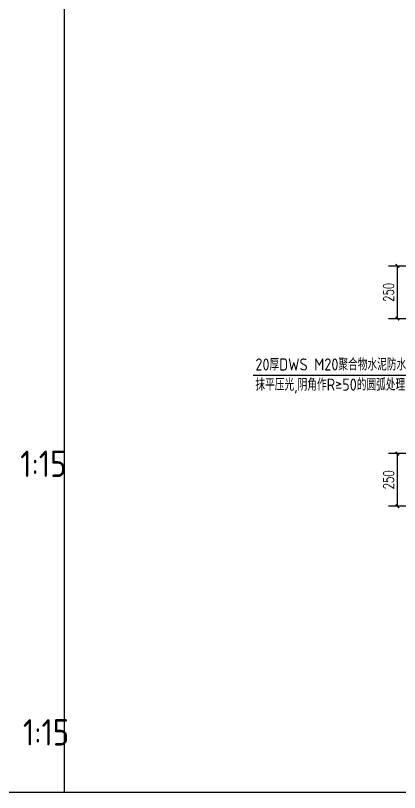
# Model space of a CAD drawing. Header units: millimetres. Extents: x 434053 to 1059003, y -2417481 to 936527.
# Drawn here: x 532509 to 533600, y -2323035 to -2320827 of the extents above; entities that cross this region are included whole.
import ezdxf

# ---------------------------------------------------------------- set-up
doc = ezdxf.new("R2010")
doc.units = ezdxf.units.MM
doc.header["$LTSCALE"] = 1000
doc.header["$MEASUREMENT"] = 0
doc.layers.get('Defpoints').update_dxf_attribs({"color": 6})
doc.layers.add('A-ANNO-TEXT', color=7, linetype='Continuous', lineweight=25)
for name, color, linetype in [('DIM_LEAD', 3, 'Continuous'), ('PUB_DIM', 83, 'Continuous'), ('PUB_TEXT', 7, 'Continuous')]:
    doc.layers.add(name, color=color, linetype=linetype)
doc.styles.add('_TCH_DIM_T3', font='SIMPLEX', dxfattribs={"width": 0.705882, "bigfont": 'GBCBIG'})
doc.styles.get("Standard").update_dxf_attribs({"font": 'gbenor.shx', "bigfont": 'gbcbig.shx'})
doc.dimstyles.new('_TCH_ARCH&&10', dxfattribs={"dimtxt": 29.75, "dimasz": 10, "dimexe": 25, "dimexo": 30, "dimgap": 10, "dimtad": 1, "dimdec": 0, "dimzin": 0, "dimdsep": 46, "dimtxsty": '_TCH_DIM_T3', "dimblk": 'ARCHTICK', "dimcen": 0.09, "dimclrt": 7, "dimazin": 2, "dimtfac": 1, "dimtdec": 0, "dimtix": 1, "dimtmove": 2, "dimatfit": 3, "dimfxl": 1, "dimtolj": 1, "dimtzin": 0, "dimarcsym": 0})

# ---------------------------------------------------------------- blocks, each defined once
blk = doc.blocks.new('asgdsfgf')
blk.add_line((3346.7, 8610), (3346.7, 0))
at = {"layer": 'A-ANNO-TEXT'}
for p in [(3221.8, 896.5), (3229.5, 133.4)]:
    blk.add_text('1:15', height=75, dxfattribs=at).set_placement(p)
blk = doc.blocks.new('_ArchTick')
at = {"color": 0, "linetype": 'ByBlock', "const_width": 0.4}
blk.add_lwpolyline([(-0.5, -0.5), (0.5, 0.5)], dxfattribs=at)
blk = doc.blocks.new('*D125')
at = {"layer": 'Defpoints', "color": 0, "transparency": 16777216}
for p in [(409.6, 988.8), (497.1, 988.8), (497.1, 839.1)]:
    blk.add_point(p, dxfattribs=at)
at = {"layer": 'PUB_DIM', "color": 0, "lineweight": -2, "transparency": 16777216}
for p, q in [((467.1, 988.8), (384.6, 988.8)), ((409.6, 839.1), (409.6, 988.8)), ((467.1, 839.1), (384.6, 839.1))]:
    blk.add_line(p, q, dxfattribs=at)
at = {"layer": 'PUB_DIM', "color": 0, "lineweight": -2, "transparency": 16777216, "xscale": 10, "yscale": 10, "zscale": 10}
for p, rotation in [((409.6, 988.8), 90), ((409.6, 839.1), 270)]:
    blk.add_blockref('_ArchTick', p, dxfattribs=dict(at, rotation=rotation))
at = {"layer": 'PUB_DIM', "color": 7, "transparency": 16777216, "insert": (384.7, 913.9), "char_height": 29.75, "attachment_point": 5, "rotation": 90, "style": '_TCH_DIM_T3'}
blk.add_mtext('\\A1;250', dxfattribs=at)
blk = doc.blocks.new('*D126')
at = {"layer": 'Defpoints', "color": 0, "transparency": 16777216}
for p in [(409.6, 456.1), (497.1, 456.1), (497.1, 306.4)]:
    blk.add_point(p, dxfattribs=at)
at = {"layer": 'PUB_DIM', "color": 0, "lineweight": -2, "transparency": 16777216}
for p, q in [((467.1, 456.1), (384.6, 456.1)), ((409.6, 306.4), (409.6, 456.1)), ((467.1, 306.4), (384.6, 306.4))]:
    blk.add_line(p, q, dxfattribs=at)
at = {"layer": 'PUB_DIM', "color": 0, "lineweight": -2, "transparency": 16777216, "xscale": 10, "yscale": 10, "zscale": 10}
for p, rotation in [((409.6, 456.1), 90), ((409.6, 306.4), 270)]:
    blk.add_blockref('_ArchTick', p, dxfattribs=dict(at, rotation=rotation))
at = {"layer": 'PUB_DIM', "color": 7, "transparency": 16777216, "insert": (384.7, 381.2), "char_height": 29.75, "attachment_point": 5, "rotation": 90, "style": '_TCH_DIM_T3'}
blk.add_mtext('\\A1;250', dxfattribs=at)
blk = doc.blocks.new('A$C551538EC')
at = {"layer": 'DIM_LEAD'}
blk.add_line((934, 678.2), (0, 678.2), dxfattribs=at)
at = {"layer": 'PUB_TEXT', "insert": (6.3, 726.3), "char_height": 34.373, "width": 981.57, "attachment_point": 1}
blk.add_mtext('20厚DWS M20聚合物水泥防水砂浆\\P抹平压光,阴角作R≥50的圆弧处理', dxfattribs=at)
at = {"layer": 'PUB_DIM'}
for p1, p2, picture, middle in [((497.1, 839.1), (497.1, 988.8), '*D125', (384.7, 913.9)), ((497.1, 306.4), (497.1, 456.1), '*D126', (384.7, 381.2))]:
    dim = blk.add_aligned_dim(p1=p1, p2=p2, distance=87.5, text='250', dimstyle='_TCH_ARCH&&10', dxfattribs=at)
    dim.commit()
    dim.dimension.update_dxf_attribs({"geometry": picture, "text_midpoint": middle})

msp = doc.modelspace()

# ---------------------------------------------------------------- linework, layer by layer
msp.add_lwpolyline([(529300.9, -2314424.8), (544120.9, -2314424.8), (544120.9, -2323034.8), (529300.9, -2323034.8)], close=True)

# ---------------------------------------------------------------- block references
for name, p in [('asgdsfgf', (529300.9, -2323034.8)), ('A$C551538EC', (533184.4, -2322527.8))]:
    msp.add_blockref(name, p)

doc.saveas('drawing.dxf')
